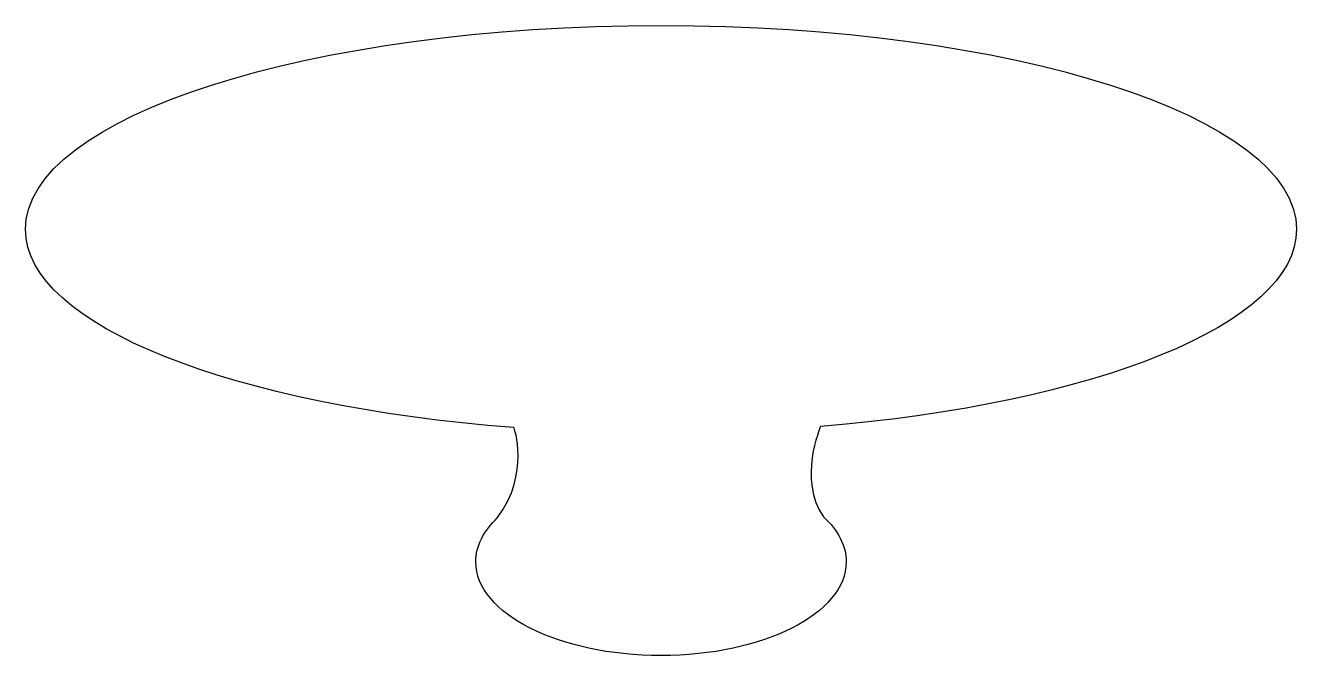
# Model space of a CAD drawing. Header units: centimetres. Extents: x -9.3 to 9.3, y -4.6 to 4.6.
import ezdxf

# ---------------------------------------------------------------- set-up
doc = ezdxf.new("R2010")
doc.units = ezdxf.units.CM
doc.header["$MEASUREMENT"] = 0
doc.layers.add('Camada 1', color=7, linetype='Continuous')

msp = doc.modelspace()

# ---------------------------------------------------------------- linework, layer by layer
at = {"layer": 'Camada 1'}
msp.add_open_spline([(2.33282, -1.25704), (6.33546, -0.92554), (9.29229, 0.23944), (9.29229, 1.62581), (9.29229, 1.62581), (9.29229, 3.27022), (5.1315, 4.60351), (-0.00057, 4.60351), (-0.00057, 4.60351), (-5.13264, 4.60351), (-9.29229, 3.27022), (-9.29229, 1.62581), (-9.29229, 1.62581), (-9.29229, 0.21854), (-6.24569, -0.9611), (-2.14986, -1.27172), (-2.14986, -1.27172), (-2.14986, -1.27172), (-1.90816, -1.93358), (-2.38817, -2.58805), (-2.38817, -2.58805), (-2.59203, -2.78061), (-2.70779, -3.00085), (-2.70779, -3.23464), (-2.70779, -3.23464), (-2.70779, -3.99021), (-1.49592, -4.60349), (-0.00057, -4.60349), (-0.00057, -4.60349), (1.49478, -4.60349), (2.70776, -3.99019), (2.70776, -3.23464), (2.70776, -3.23464), (2.70776, -2.99633), (2.58806, -2.7727), (2.37685, -2.57845), (2.37685, -2.57845), (1.99341, -2.03634), (2.33282, -1.25704), (2.33282, -1.25704)], degree=3, knots=[0, 0, 0, 0, 0.09090909, 0.09090909, 0.09090909, 0.09090909, 0.18181818, 0.18181818, 0.18181818, 0.18181818, 0.27272727, 0.27272727, 0.27272727, 0.27272727, 0.36363636, 0.36363636, 0.36363636, 0.36363636, 0.45454545, 0.45454545, 0.45454545, 0.45454545, 0.54545455, 0.54545455, 0.54545455, 0.54545455, 0.63636364, 0.63636364, 0.63636364, 0.63636364, 0.72727273, 0.72727273, 0.72727273, 0.72727273, 0.81818182, 0.81818182, 0.81818182, 0.81818182, 1, 1, 1, 1], dxfattribs=at)

doc.saveas('drawing.dxf')
